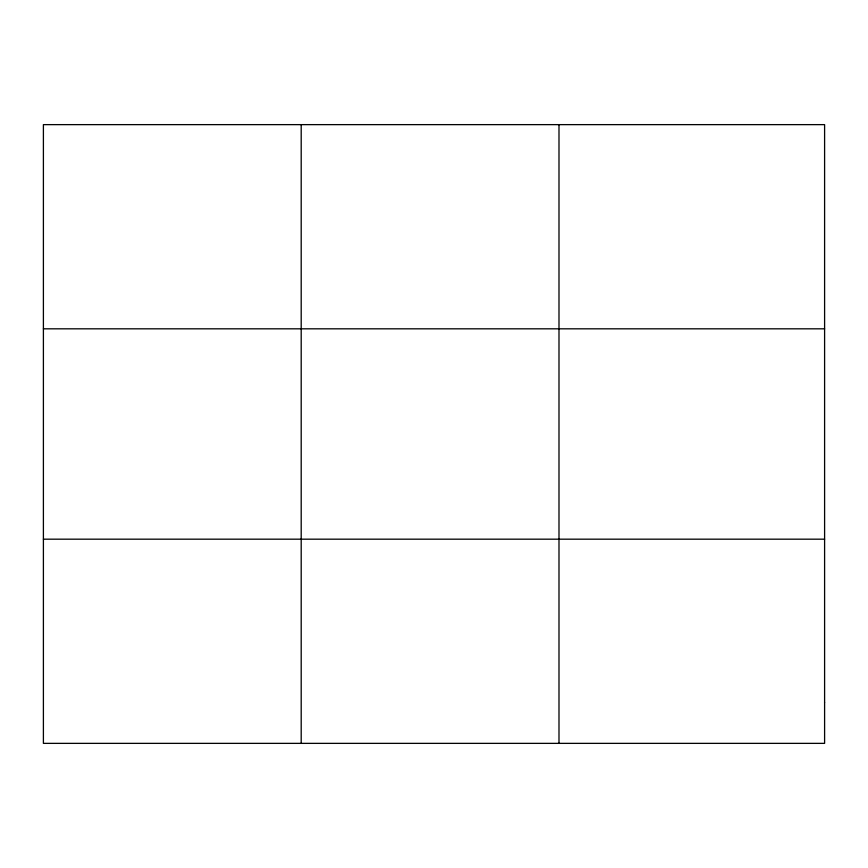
<?xml version="1.0" encoding="UTF-8"?>
<svg xmlns="http://www.w3.org/2000/svg" width="868" height="868" viewBox="0 0 868 868"><rect width="100%" height="100%" fill="white"/><g stroke="black" fill="none" stroke-linecap="round" stroke-linejoin="round"><path stroke-width="1.3" d="M301.196 124.634L301.196 743.366M558.992 124.634L558.992 743.366M43.4 328.82L824.6 328.82M43.4 539.18L824.6 539.18M824.6 702.527L824.6 743.366L43.4 743.366L43.4 124.634L824.6 124.634L824.6 702.527"/></g></svg>
